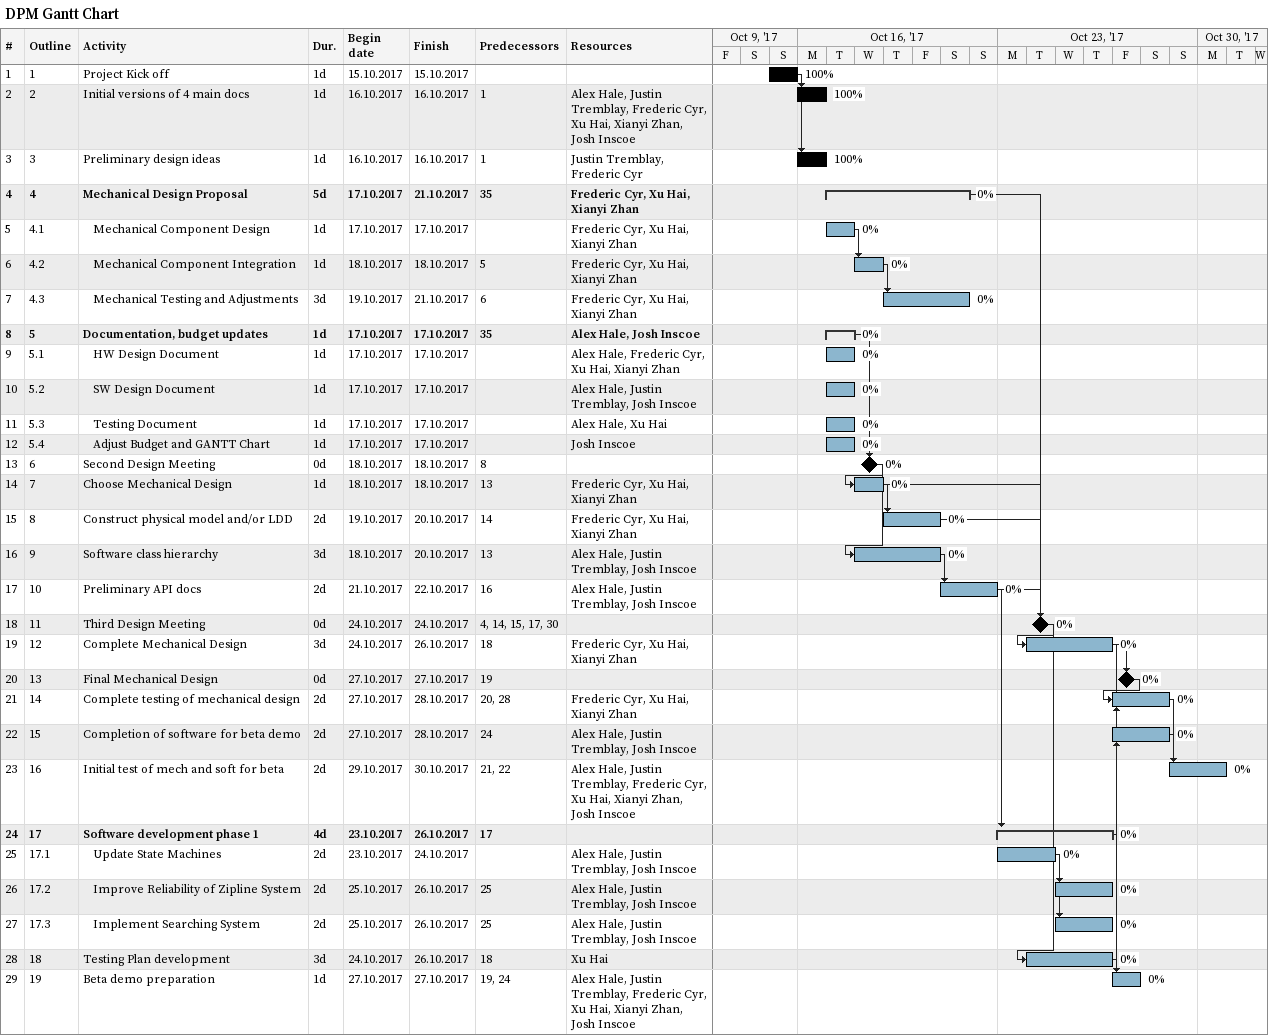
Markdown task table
DPM Gantt Chart

| ID | WBS | Task | Duration | Start | Finish | Predecessors | Resources | % complete |
|---|---|---|---|---|---|---|---|---|
| 1 | 1 | Project Kick off | 1d | 2017-10-15 | 2017-10-15 |  |  | 100 |
| 2 | 2 | Initial versions of 4 main docs | 1d | 2017-10-16 | 2017-10-16 | 1 | Alex Hale, Justin Tremblay, Frederic Cyr, Xu Hai, Xianyi Zhan, Josh Inscoe | 100 |
| 3 | 3 | Preliminary design ideas | 1d | 2017-10-16 | 2017-10-16 | 1 | Justin Tremblay, Frederic Cyr | 100 |
| 4 | 4 | **Mechanical Design Proposal** | 5d | 2017-10-17 | 2017-10-21 | 35 | Frederic Cyr, Xu Hai, Xianyi Zhan | 0 |
| 5 | 4.1 | Mechanical Component Design | 1d | 2017-10-17 | 2017-10-17 |  | Frederic Cyr, Xu Hai, Xianyi Zhan | 0 |
| 6 | 4.2 | Mechanical Component Integration | 1d | 2017-10-18 | 2017-10-18 | 5 | Frederic Cyr, Xu Hai, Xianyi Zhan | 0 |
| 7 | 4.3 | Mechanical Testing and Adjustments | 3d | 2017-10-19 | 2017-10-21 | 6 | Frederic Cyr, Xu Hai, Xianyi Zhan | 0 |
| 8 | 5 | **Documentation, budget updates** | 1d | 2017-10-17 | 2017-10-17 | 35 | Alex Hale, Josh Inscoe | 0 |
| 9 | 5.1 | HW Design Document | 1d | 2017-10-17 | 2017-10-17 |  | Alex Hale, Frederic Cyr, Xu Hai, Xianyi Zhan | 0 |
| 10 | 5.2 | SW Design Document | 1d | 2017-10-17 | 2017-10-17 |  | Alex Hale, Justin Tremblay, Josh Inscoe | 0 |
| 11 | 5.3 | Testing Document | 1d | 2017-10-17 | 2017-10-17 |  | Alex Hale, Xu Hai | 0 |
| 12 | 5.4 | Adjust Budget and GANTT Chart | 1d | 2017-10-17 | 2017-10-17 |  | Josh Inscoe | 0 |
| 13 | 6 | Second Design Meeting | 0d | 2017-10-18 | 2017-10-18 | 8 |  | 0 |
| 14 | 7 | Choose Mechanical Design | 1d | 2017-10-18 | 2017-10-18 | 13 | Frederic Cyr, Xu Hai, Xianyi Zhan | 0 |
| 15 | 8 | Construct physical model and/or LDD | 2d | 2017-10-19 | 2017-10-20 | 14 | Frederic Cyr, Xu Hai, Xianyi Zhan | 0 |
| 16 | 9 | Software class hierarchy | 3d | 2017-10-18 | 2017-10-20 | 13 | Alex Hale, Justin Tremblay, Josh Inscoe | 0 |
| 17 | 10 | Preliminary API docs | 2d | 2017-10-21 | 2017-10-22 | 16 | Alex Hale, Justin Tremblay, Josh Inscoe | 0 |
| 18 | 11 | Third Design Meeting | 0d | 2017-10-24 | 2017-10-24 | 4, 14, 15, 17, 30 |  | 0 |
| 19 | 12 | Complete Mechanical Design | 3d | 2017-10-24 | 2017-10-26 | 18 | Frederic Cyr, Xu Hai, Xianyi Zhan | 0 |
| 20 | 13 | Final Mechanical Design | 0d | 2017-10-27 | 2017-10-27 | 19 |  | 0 |
| 21 | 14 | Complete testing of mechanical design | 2d | 2017-10-27 | 2017-10-28 | 20, 28 | Frederic Cyr, Xu Hai, Xianyi Zhan | 0 |
| 22 | 15 | Completion of software for beta demo | 2d | 2017-10-27 | 2017-10-28 | 24 | Alex Hale, Justin Tremblay, Josh Inscoe | 0 |
| 23 | 16 | Initial test of mech and soft for beta | 2d | 2017-10-29 | 2017-10-30 | 21, 22 | Alex Hale, Justin Tremblay, Frederic Cyr, Xu Hai, Xianyi Zhan, Josh Inscoe | 0 |
| 24 | 17 | **Software development phase 1** | 4d | 2017-10-23 | 2017-10-26 | 17 |  | 0 |
| 25 | 17.1 | Update State Machines | 2d | 2017-10-23 | 2017-10-24 |  | Alex Hale, Justin Tremblay, Josh Inscoe | 0 |
| 26 | 17.2 | Improve Reliability of Zipline System | 2d | 2017-10-25 | 2017-10-26 | 25 | Alex Hale, Justin Tremblay, Josh Inscoe | 0 |
| 27 | 17.3 | Implement Searching System | 2d | 2017-10-25 | 2017-10-26 | 25 | Alex Hale, Justin Tremblay, Josh Inscoe | 0 |
| 28 | 18 | Testing Plan development | 3d | 2017-10-24 | 2017-10-26 | 18 | Xu Hai | 0 |
| 29 | 19 | Beta demo preparation | 1d | 2017-10-27 | 2017-10-27 | 19, 24 | Alex Hale, Justin Tremblay, Frederic Cyr, Xu Hai, Xianyi Zhan, Josh Inscoe | 0 |
